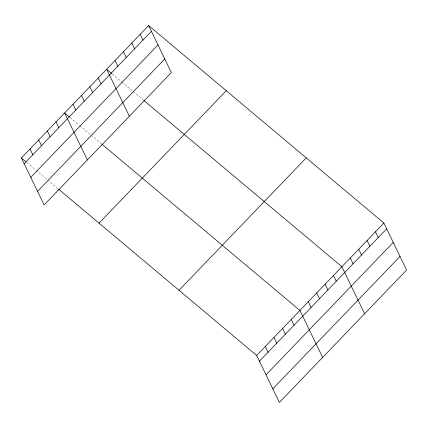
<?xml version="1.0" encoding="UTF-8"?>
<svg xmlns="http://www.w3.org/2000/svg" width="428" height="428" viewBox="0 0 428 428"><rect width="100%" height="100%" fill="white"/><g stroke="black" fill="none" stroke-linecap="round" stroke-linejoin="round"><path stroke-width="0.32" stroke-dasharray="2.14 1.6" d="M112.259 73.969L121.456 81.689M121.964 82.117L143.417 100.125M70.278 117.663L79.469 125.383M79.977 125.811L90.704 134.815M91.218 135.243L101.431 143.819M27.018 162.683L35.701 169.97M36.214 170.398L58.176 188.834"/><path stroke-width="0.64" d="M148.628 25.562L171.344 72.557L44.116 204.959L21.4 157.964L148.628 25.562L383.884 223.042L406.6 270.036L279.372 402.438L256.656 355.443L58.684 189.262M24.187 163.737L151.416 31.33M30.768 177.342L157.991 44.935M37.541 191.359L164.769 58.952M99.034 223.132L226.262 90.731M179.022 290.275L306.245 157.873M256.656 355.443L383.884 223.042M259.443 361.216L386.671 228.809M266.023 374.821L393.246 242.414M272.796 388.833L400.025 256.431M111.751 73.541L106.642 69.256L129.363 116.25M143.926 100.553L341.897 266.735L364.613 313.729M69.764 117.235L64.655 112.949L87.376 159.944M101.944 144.247L299.91 310.428L322.632 357.423M21.4 157.964L25.996 161.821M375.484 231.778L378.272 237.551M367.085 240.515L369.878 246.287M358.691 249.256L361.478 255.024M350.291 257.993L353.084 263.766M333.498 275.471L336.29 281.244M325.103 284.208L327.891 289.981M316.704 292.95L319.497 298.717M308.31 301.687L311.097 307.459M291.259 319.427L294.052 325.2M282.608 328.431L285.401 334.204M140.229 34.299L143.022 40.072M131.835 43.035L134.622 48.808M273.957 337.435L276.75 343.208M123.435 51.777L126.228 57.55M265.307 346.439L268.094 352.212M115.041 60.514L117.828 66.287M98.242 77.992L101.035 83.765M89.848 86.729L92.635 92.502M81.448 95.471L84.241 101.243M73.054 104.207L75.842 109.98M56.004 121.953L58.797 127.721M47.353 130.952L50.146 136.725M38.702 139.956L41.495 145.729M30.051 148.96L32.844 154.733"/></g></svg>
